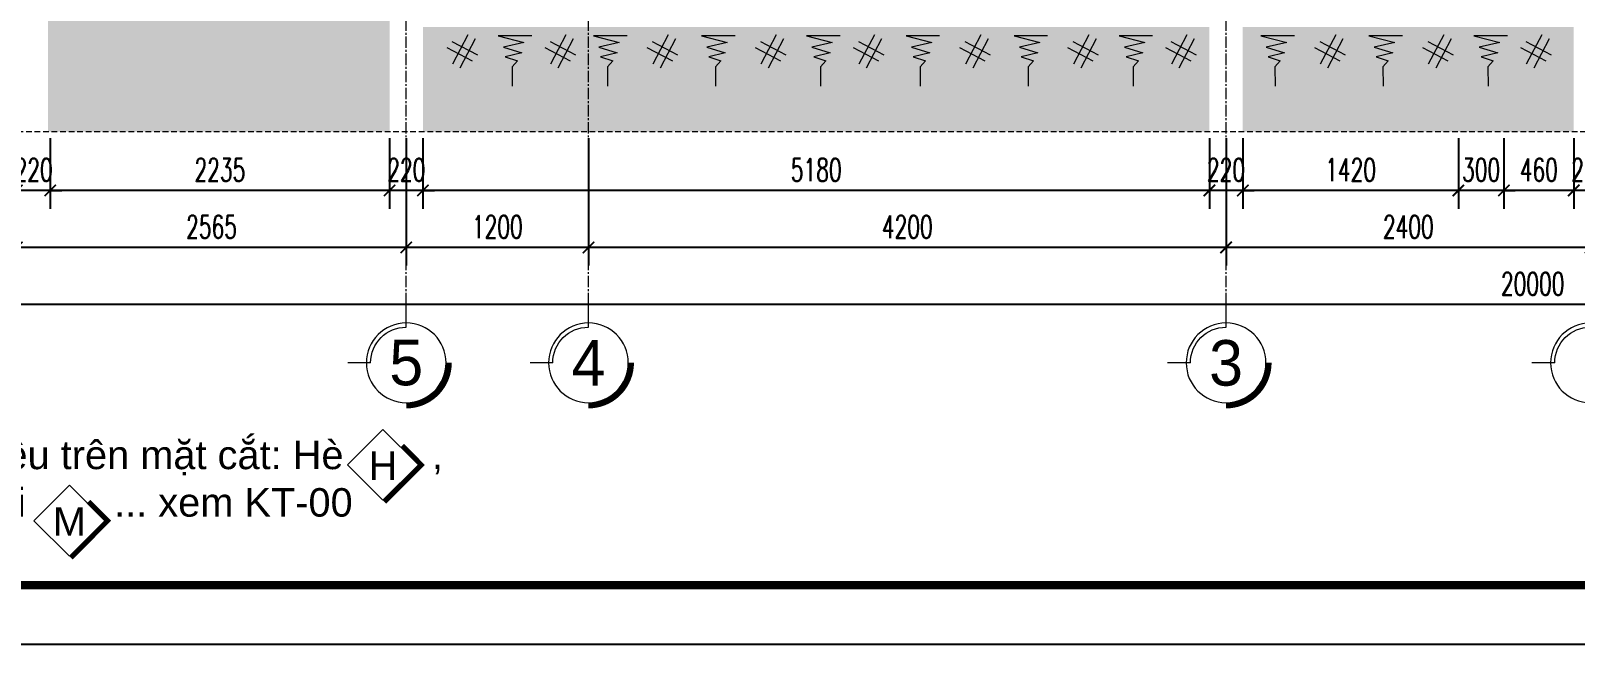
# Model space of a CAD drawing. Header units: millimetres. Extents: x -229618 to 2906, y -178063 to 96806.
# Drawn here: x -87119 to -76947, y -155647 to -151611 of the extents above; entities that cross this region are included whole.
import ezdxf
from ezdxf.enums import TextEntityAlignment as Align

# ---------------------------------------------------------------- set-up
doc = ezdxf.new("R2010")
doc.units = ezdxf.units.MM
doc.header["$LTSCALE"] = 200
doc.header["$MEASUREMENT"] = 0
doc.set_wipeout_variables(frame=1)
doc.header["$PDMODE"] = 3
doc.header["$PDSIZE"] = 50
doc.linetypes.add('CENTER2', pattern=[1.125, 0.75, -0.125, 0.125, -0.125])
doc.linetypes.add('DASHED2', pattern=[0.375, 0.25, -0.125])
doc.layers.get('0').update_dxf_attribs({"color": 95, "linetype": 'CONTINUOUS'})
doc.layers.get('DEFPOINTS').update_dxf_attribs({"linetype": 'CONTINUOUS'})
for name, color, linetype in [('DIM', 251, 'CONTINUOUS'), ('KHUNGTEN', 7, 'CONTINUOUS'), ('MANH', 9, 'CONTINUOUS'), ('TEXT', 33, 'CONTINUOUS')]:
    doc.layers.add(name, color=color, linetype=linetype)
for name, color, linetype, lineweight in [('hatch', 250, 'CONTINUOUS', 5), ('nho', 252, 'CONTINUOUS', 15), ('thay', 7, 'CONTINUOUS', 18), ('tim', 18, 'CENTER2', 9)]:
    doc.layers.add(name, color=color, linetype=linetype, lineweight=lineweight)
doc.layers.add('in', color=203, linetype='CONTINUOUS', lineweight=5, plot=False)
doc.styles.add('Aria H iso', font='Vharial_0.ttf')
doc.styles.add('CHU HOA Day', font='Vharial_0.ttf')
doc.styles.add('dam', font='Vhavanb_0.ttf', dxfattribs={"width": 0.9, "height": 450})
doc.styles.add('Scale', font='vnsimli.shx', dxfattribs={"width": 0.65, "bigfont": 'bigfont.shx'})
doc.dimstyles.new('Scale', dxfattribs={"dimscale": 75, "dimtxt": 2, "dimasz": 1, "dimexe": 1.6, "dimexo": 0, "dimgap": 0.8, "dimtad": 1, "dimdec": 0, "dimzin": 0, "dimdsep": 46, "dimtxsty": 'Scale', "dimblk": 'ARCHTICK', "dimcen": 0.1, "dimdle": 1, "dimclrd": 256, "dimclre": 256, "dimclrt": 3, "dimadec": 0, "dimazin": 0, "dimtfac": 1, "dimtdec": 0, "dimtix": 1, "dimtmove": 2, "dimatfit": 3, "dimldrblk": 'ARCHTICK', "dimfxl": 0, "dimtolj": 1, "dimtzin": 0, "dimarcsym": 0})

# ---------------------------------------------------------------- blocks, each defined once
blk = doc.blocks.new('_ArchTick')
at = {"color": 0, "linetype": 'ByBlock', "const_width": 0.15}
blk.add_lwpolyline([(-0.5, -0.5), (0.5, 0.5)], dxfattribs=at)
blk = doc.blocks.new('*D240')
at = {"layer": 'DEFPOINTS', "color": 0, "linetype": 'Continuous'}
for p in [(-79246, -152317), (-76846, -152317), (-79246, -153036)]:
    blk.add_point(p, dxfattribs=at)
at = {"layer": 'DIM', "linetype": 'Continuous', "lineweight": -2}
for p, q in [((-79246, -152317), (-79246, -153156)), ((-76846, -152317), (-76846, -153156)), ((-76771, -153036), (-79321, -153036))]:
    blk.add_line(p, q, dxfattribs=at)
at = {"layer": 'DIM', "linetype": 'Continuous', "lineweight": -2, "xscale": 75, "yscale": 75, "zscale": 75, "rotation": 180}
blk.add_blockref('_ArchTick', (-79246, -153036), dxfattribs=at)
at = {"layer": 'DIM', "linetype": 'Continuous', "lineweight": -2, "xscale": 75, "yscale": 75, "zscale": 75}
blk.add_blockref('_ArchTick', (-76846, -153036), dxfattribs=at)
at = {"layer": 'DIM', "color": 3, "linetype": 'Continuous', "insert": (-78046, -152901), "char_height": 150, "attachment_point": 5, "style": 'Scale'}
blk.add_mtext('\\A1;2400', dxfattribs=at)
blk = doc.blocks.new('*D241')
at = {"layer": 'DEFPOINTS', "color": 0, "linetype": 'Continuous'}
for p in [(-83446, -152317), (-79246, -152317), (-83446, -153036)]:
    blk.add_point(p, dxfattribs=at)
at = {"layer": 'DIM', "linetype": 'Continuous', "lineweight": -2}
for p, q in [((-83446, -152317), (-83446, -153156)), ((-79246, -152317), (-79246, -153156)), ((-79171, -153036), (-83521, -153036))]:
    blk.add_line(p, q, dxfattribs=at)
at = {"layer": 'DIM', "linetype": 'Continuous', "lineweight": -2, "xscale": 75, "yscale": 75, "zscale": 75, "rotation": 180}
blk.add_blockref('_ArchTick', (-83446, -153036), dxfattribs=at)
at = {"layer": 'DIM', "linetype": 'Continuous', "lineweight": -2, "xscale": 75, "yscale": 75, "zscale": 75}
blk.add_blockref('_ArchTick', (-79246, -153036), dxfattribs=at)
at = {"layer": 'DIM', "color": 3, "linetype": 'Continuous', "insert": (-81346, -152901), "char_height": 150, "attachment_point": 5, "style": 'Scale'}
blk.add_mtext('\\A1;4200', dxfattribs=at)
blk = doc.blocks.new('*D242')
at = {"layer": 'DEFPOINTS', "color": 0, "linetype": 'Continuous'}
for p in [(-84646, -152317), (-83446, -152317), (-84646, -153036)]:
    blk.add_point(p, dxfattribs=at)
at = {"layer": 'DIM', "linetype": 'Continuous', "lineweight": -2}
for p, q in [((-84646, -152317), (-84646, -153156)), ((-83446, -152317), (-83446, -153156)), ((-83371, -153036), (-84721, -153036))]:
    blk.add_line(p, q, dxfattribs=at)
at = {"layer": 'DIM', "linetype": 'Continuous', "lineweight": -2, "xscale": 75, "yscale": 75, "zscale": 75, "rotation": 180}
blk.add_blockref('_ArchTick', (-84646, -153036), dxfattribs=at)
at = {"layer": 'DIM', "linetype": 'Continuous', "lineweight": -2, "xscale": 75, "yscale": 75, "zscale": 75}
blk.add_blockref('_ArchTick', (-83446, -153036), dxfattribs=at)
at = {"layer": 'DIM', "color": 3, "linetype": 'Continuous', "insert": (-84046, -152901), "char_height": 150, "attachment_point": 5, "style": 'Scale'}
blk.add_mtext('\\A1;1200', dxfattribs=at)
blk = doc.blocks.new('*D243')
at = {"layer": 'DEFPOINTS', "color": 0, "linetype": 'Continuous'}
for p in [(-67226, -152317), (-87226, -152820), (-87226, -153411)]:
    blk.add_point(p, dxfattribs=at)
at = {"layer": 'DIM', "linetype": 'Continuous', "lineweight": -2}
for p, q in [((-67226, -152317), (-67226, -153531)), ((-87226, -152820), (-87226, -153531)), ((-67151, -153411), (-87301, -153411))]:
    blk.add_line(p, q, dxfattribs=at)
at = {"layer": 'DIM', "linetype": 'Continuous', "lineweight": -2, "xscale": 75, "yscale": 75, "zscale": 75, "rotation": 180}
blk.add_blockref('_ArchTick', (-87226, -153411), dxfattribs=at)
at = {"layer": 'DIM', "linetype": 'Continuous', "lineweight": -2, "xscale": 75, "yscale": 75, "zscale": 75}
blk.add_blockref('_ArchTick', (-67226, -153411), dxfattribs=at)
at = {"layer": 'DIM', "color": 3, "linetype": 'Continuous', "insert": (-77226, -153276), "char_height": 150, "attachment_point": 5, "style": 'Scale'}
blk.add_mtext('\\A1;20000', dxfattribs=at)
blk = doc.blocks.new('KhungA3')
at = {"layer": 'DEFPOINTS', "color": 8}
blk.add_lwpolyline([(-3.74, 3.81), (416.31, 3.81), (416.31, 300.81), (-3.74, 300.81)], close=True, dxfattribs=at)
at = {"layer": 'KHUNGTEN', "color": 4, "const_width": 0.724}
blk.add_lwpolyline([(7.54, 8.99), (411.13, 8.99), (411.13, 295.64), (7.54, 295.64)], close=True, dxfattribs=at)
blk = doc.blocks.new('tr')
at = {"layer": 'thay', "ltscale": 600}
for p, q in [((0, -200), (0, 0)), ((313, -513), (513, -513))]:
    blk.add_line(p, q, dxfattribs=at)
at = {"layer": 'thay', "ltscale": 600, "const_width": 50}
blk.add_lwpolyline([(-375, -513, 0.414214), (0, -888, 0.414214)], format="xyb", dxfattribs=at)
at = {"layer": 'thay', "ltscale": 600}
blk.add_circle((0, -513), 350, dxfattribs=at)
blk.add_arc((0, -513), 313, 0, 90, dxfattribs=at)
at = {"layer": 'TEXT', "linetype": 'Continuous', "style": 'Aria H iso'}
blk.add_attdef('A', text='', height=350, dxfattribs=at).set_placement((0, -671), align=Align.CENTER)
blk = doc.blocks.new('nendat')
at = {"layer": 'hatch', "linetype": 'Continuous'}
for p, q in [((7, 103), (109, -90)), ((-57, -30), (110, 58)), ((-41, 78), (60, -115)), ((-22, -70), (145, 17))]:
    blk.add_line(p, q, dxfattribs=at)
blk = doc.blocks.new('*D360')
at = {"layer": 'DEFPOINTS', "color": 0}
for p in [(-76956, -152317), (-76736, -152317), (-76956, -152661)]:
    blk.add_point(p, dxfattribs=at)
at = {"layer": 'DIM', "lineweight": -2}
for p, q in [((-76956, -152317), (-76956, -152781)), ((-76736, -152317), (-76736, -152781)), ((-76956, -152661), (-77031, -152661)), ((-76736, -152661), (-76956, -152661)), ((-76736, -152661), (-76661, -152661))]:
    blk.add_line(p, q, dxfattribs=at)
at = {"layer": 'DIM', "lineweight": -2, "xscale": 75, "yscale": 75, "zscale": 75}
blk.add_blockref('_ArchTick', (-76956, -152661), dxfattribs=at)
at = {"layer": 'DIM', "lineweight": -2, "xscale": 75, "yscale": 75, "zscale": 75, "rotation": 180}
blk.add_blockref('_ArchTick', (-76736, -152661), dxfattribs=at)
at = {"layer": 'DIM', "color": 3, "insert": (-76846, -152526), "char_height": 150, "attachment_point": 5, "style": 'Scale'}
blk.add_mtext('\\A1;220', dxfattribs=at)
blk = doc.blocks.new('*D361')
at = {"layer": 'DEFPOINTS', "color": 0}
for p in [(-77416, -152317), (-76956, -152317), (-77416, -152661)]:
    blk.add_point(p, dxfattribs=at)
at = {"layer": 'DIM', "lineweight": -2}
for p, q in [((-77416, -152317), (-77416, -152781)), ((-76956, -152317), (-76956, -152781)), ((-76881, -152661), (-77491, -152661))]:
    blk.add_line(p, q, dxfattribs=at)
at = {"layer": 'DIM', "lineweight": -2, "xscale": 75, "yscale": 75, "zscale": 75, "rotation": 180}
blk.add_blockref('_ArchTick', (-77416, -152661), dxfattribs=at)
at = {"layer": 'DIM', "lineweight": -2, "xscale": 75, "yscale": 75, "zscale": 75}
blk.add_blockref('_ArchTick', (-76956, -152661), dxfattribs=at)
at = {"layer": 'DIM', "color": 3, "insert": (-77186, -152526), "char_height": 150, "attachment_point": 5, "style": 'Scale'}
blk.add_mtext('\\A1;460', dxfattribs=at)
blk = doc.blocks.new('*D362')
at = {"layer": 'DEFPOINTS', "color": 0}
for p in [(-77716, -152317), (-77416, -152317), (-77716, -152661)]:
    blk.add_point(p, dxfattribs=at)
at = {"layer": 'DIM', "lineweight": -2}
for p, q in [((-77716, -152317), (-77716, -152781)), ((-77416, -152317), (-77416, -152781)), ((-77716, -152661), (-77791, -152661)), ((-77416, -152661), (-77716, -152661)), ((-77416, -152661), (-77341, -152661))]:
    blk.add_line(p, q, dxfattribs=at)
at = {"layer": 'DIM', "lineweight": -2, "xscale": 75, "yscale": 75, "zscale": 75}
blk.add_blockref('_ArchTick', (-77716, -152661), dxfattribs=at)
at = {"layer": 'DIM', "lineweight": -2, "xscale": 75, "yscale": 75, "zscale": 75, "rotation": 180}
blk.add_blockref('_ArchTick', (-77416, -152661), dxfattribs=at)
at = {"layer": 'DIM', "color": 3, "insert": (-77566, -152526), "char_height": 150, "attachment_point": 5, "style": 'Scale'}
blk.add_mtext('\\A1;300', dxfattribs=at)
blk = doc.blocks.new('*D363')
at = {"layer": 'DEFPOINTS', "color": 0}
for p in [(-79136, -152317), (-77716, -152317), (-79136, -152661)]:
    blk.add_point(p, dxfattribs=at)
at = {"layer": 'DIM', "lineweight": -2}
for p, q in [((-79136, -152317), (-79136, -152781)), ((-77716, -152317), (-77716, -152781)), ((-77641, -152661), (-79211, -152661))]:
    blk.add_line(p, q, dxfattribs=at)
at = {"layer": 'DIM', "lineweight": -2, "xscale": 75, "yscale": 75, "zscale": 75, "rotation": 180}
blk.add_blockref('_ArchTick', (-79136, -152661), dxfattribs=at)
at = {"layer": 'DIM', "lineweight": -2, "xscale": 75, "yscale": 75, "zscale": 75}
blk.add_blockref('_ArchTick', (-77716, -152661), dxfattribs=at)
at = {"layer": 'DIM', "color": 3, "insert": (-78426, -152526), "char_height": 150, "attachment_point": 5, "style": 'Scale'}
blk.add_mtext('\\A1;1420', dxfattribs=at)
blk = doc.blocks.new('*D364')
at = {"layer": 'DEFPOINTS', "color": 0}
for p in [(-79356, -152317), (-79136, -152317), (-79356, -152661)]:
    blk.add_point(p, dxfattribs=at)
at = {"layer": 'DIM', "lineweight": -2}
for p, q in [((-79356, -152317), (-79356, -152781)), ((-79136, -152317), (-79136, -152781)), ((-79356, -152661), (-79431, -152661)), ((-79136, -152661), (-79356, -152661)), ((-79136, -152661), (-79061, -152661))]:
    blk.add_line(p, q, dxfattribs=at)
at = {"layer": 'DIM', "lineweight": -2, "xscale": 75, "yscale": 75, "zscale": 75}
blk.add_blockref('_ArchTick', (-79356, -152661), dxfattribs=at)
at = {"layer": 'DIM', "lineweight": -2, "xscale": 75, "yscale": 75, "zscale": 75, "rotation": 180}
blk.add_blockref('_ArchTick', (-79136, -152661), dxfattribs=at)
at = {"layer": 'DIM', "color": 3, "insert": (-79246, -152526), "char_height": 150, "attachment_point": 5, "style": 'Scale'}
blk.add_mtext('\\A1;220', dxfattribs=at)
blk = doc.blocks.new('*D365')
at = {"layer": 'DEFPOINTS', "color": 0}
for p in [(-84536, -152317), (-79356, -152317), (-84536, -152661)]:
    blk.add_point(p, dxfattribs=at)
at = {"layer": 'DIM', "lineweight": -2}
for p, q in [((-84536, -152317), (-84536, -152781)), ((-79356, -152317), (-79356, -152781)), ((-79281, -152661), (-84611, -152661))]:
    blk.add_line(p, q, dxfattribs=at)
at = {"layer": 'DIM', "lineweight": -2, "xscale": 75, "yscale": 75, "zscale": 75, "rotation": 180}
blk.add_blockref('_ArchTick', (-84536, -152661), dxfattribs=at)
at = {"layer": 'DIM', "lineweight": -2, "xscale": 75, "yscale": 75, "zscale": 75}
blk.add_blockref('_ArchTick', (-79356, -152661), dxfattribs=at)
at = {"layer": 'DIM', "color": 3, "insert": (-81946, -152526), "char_height": 150, "attachment_point": 5, "style": 'Scale'}
blk.add_mtext('\\A1;5180', dxfattribs=at)
blk = doc.blocks.new('*D366')
at = {"layer": 'DEFPOINTS', "color": 0}
for p in [(-84756, -152317), (-84536, -152317), (-84756, -152661)]:
    blk.add_point(p, dxfattribs=at)
at = {"layer": 'DIM', "lineweight": -2}
for p, q in [((-84756, -152317), (-84756, -152781)), ((-84536, -152317), (-84536, -152781)), ((-84756, -152661), (-84831, -152661)), ((-84536, -152661), (-84756, -152661)), ((-84536, -152661), (-84461, -152661))]:
    blk.add_line(p, q, dxfattribs=at)
at = {"layer": 'DIM', "lineweight": -2, "xscale": 75, "yscale": 75, "zscale": 75}
blk.add_blockref('_ArchTick', (-84756, -152661), dxfattribs=at)
at = {"layer": 'DIM', "lineweight": -2, "xscale": 75, "yscale": 75, "zscale": 75, "rotation": 180}
blk.add_blockref('_ArchTick', (-84536, -152661), dxfattribs=at)
at = {"layer": 'DIM', "color": 3, "insert": (-84646, -152526), "char_height": 150, "attachment_point": 5, "style": 'Scale'}
blk.add_mtext('\\A1;220', dxfattribs=at)
blk = doc.blocks.new('*D367')
at = {"layer": 'DEFPOINTS', "color": 0}
for p in [(-86991, -152317), (-84756, -152317), (-86991, -152661)]:
    blk.add_point(p, dxfattribs=at)
at = {"layer": 'DIM', "lineweight": -2}
for p, q in [((-86991, -152317), (-86991, -152781)), ((-84756, -152317), (-84756, -152781)), ((-84681, -152661), (-87066, -152661))]:
    blk.add_line(p, q, dxfattribs=at)
at = {"layer": 'DIM', "lineweight": -2, "xscale": 75, "yscale": 75, "zscale": 75, "rotation": 180}
blk.add_blockref('_ArchTick', (-86991, -152661), dxfattribs=at)
at = {"layer": 'DIM', "lineweight": -2, "xscale": 75, "yscale": 75, "zscale": 75}
blk.add_blockref('_ArchTick', (-84756, -152661), dxfattribs=at)
at = {"layer": 'DIM', "color": 3, "insert": (-85874, -152526), "char_height": 150, "attachment_point": 5, "style": 'Scale'}
blk.add_mtext('\\A1;2235', dxfattribs=at)
blk = doc.blocks.new('*D368')
at = {"layer": 'DEFPOINTS', "color": 0}
for p in [(-87211, -152317), (-86991, -152317), (-87211, -152661)]:
    blk.add_point(p, dxfattribs=at)
at = {"layer": 'DIM', "lineweight": -2}
for p, q in [((-87211, -152317), (-87211, -152781)), ((-86991, -152317), (-86991, -152781)), ((-87211, -152661), (-87286, -152661)), ((-86991, -152661), (-87211, -152661)), ((-86991, -152661), (-86916, -152661))]:
    blk.add_line(p, q, dxfattribs=at)
at = {"layer": 'DIM', "lineweight": -2, "xscale": 75, "yscale": 75, "zscale": 75}
blk.add_blockref('_ArchTick', (-87211, -152661), dxfattribs=at)
at = {"layer": 'DIM', "lineweight": -2, "xscale": 75, "yscale": 75, "zscale": 75, "rotation": 180}
blk.add_blockref('_ArchTick', (-86991, -152661), dxfattribs=at)
at = {"layer": 'DIM', "color": 3, "insert": (-87101, -152526), "char_height": 150, "attachment_point": 5, "style": 'Scale'}
blk.add_mtext('\\A1;220', dxfattribs=at)
blk = doc.blocks.new('*D369')
at = {"layer": 'DEFPOINTS', "color": 0}
for p in [(-84646, -152317), (-87211, -152781), (-87211, -153036)]:
    blk.add_point(p, dxfattribs=at)
at = {"layer": 'DIM', "lineweight": -2}
for p, q in [((-84646, -152317), (-84646, -153156)), ((-87211, -152781), (-87211, -153156)), ((-84571, -153036), (-87286, -153036))]:
    blk.add_line(p, q, dxfattribs=at)
at = {"layer": 'DIM', "lineweight": -2, "xscale": 75, "yscale": 75, "zscale": 75, "rotation": 180}
blk.add_blockref('_ArchTick', (-87211, -153036), dxfattribs=at)
at = {"layer": 'DIM', "lineweight": -2, "xscale": 75, "yscale": 75, "zscale": 75}
blk.add_blockref('_ArchTick', (-84646, -153036), dxfattribs=at)
at = {"layer": 'DIM', "color": 3, "insert": (-85929, -152901), "char_height": 150, "attachment_point": 5, "style": 'Scale'}
blk.add_mtext('\\A1;2565', dxfattribs=at)

msp = doc.modelspace()

# ---------------------------------------------------------------- hatches: boundary and pattern name
at = {"layer": 'hatch', "linetype": 'Continuous'}
h = msp.add_hatch(dxfattribs=at)
h.set_pattern_fill('AR-CONC', color=256, scale=50, style=0)
h.set_pattern_definition([(50, (-118834.6, -152492.57), (358.6301, -31.376), [37.5, -412.5]), (355, (-118834.6, -152492.57), (-69.3757, 376.096), [30, -330]), (100.4514, (-118804.7, -152495.2), (289.2547, 344.7198), [31.87, -350.571]), (46.1842, (-118834.6, -152392.57), (533.6205, -82.7595), [56.25, -618.75]), (96.6356, (-118790.1, -152399.47), (467.3314, 487.059), [47.805, -525.8565]), (351.1842, (-118834.6, -152392.57), (467.331, 487.0593), [45, -495]), (21, (-118784.6, -152417.57), (298.4535, -201.3094), [37.5, -412.5]), (326, (-118784.6, -152417.57), (121.6577, 362.575), [30, -330]), (71.4514, (-118759.72, -152434.35), (420.1113, 161.2652), [31.87, -350.571]), (37.5, (-118834.59, -152492.57), (6.07993, 166.44693), [0, -326, 0, -335, 0, -331.25]), (7.5, (-118834.6, -152492.57), (131.53477, 197.20586), [0, -191, 0, -318.5, 0, -126.25]), (327.5, (-118946.1, -152492.57), (266.91122, -11.27744), [0, -125, 0, -390, 0, -517.5]), (317.5, (-118996.1, -152492.57), (291.5931, 50.0525), [0, -162.5, 0, -259, 0, -367.5])])
h.paths.add_polyline_path([(-87006.3, -151104.9), (-85575.4, -151104.9), (-85555.7, -151115.2), (-85579.9, -151161.2), (-85531.8, -151186.5), (-85488.9, -151104.9), (-85261.2, -151104.9), (-85261.2, -151114.2), (-85280.4, -151118.5), (-85261.2, -151124.5), (-85261.2, -151180.5), (-85268.4, -151182.2), (-85261.2, -151184.5), (-85261.2, -151180.5), (-85159.5, -151156.2), (-85261.2, -151124.5), (-85261.2, -151114.2), (-85219.7, -151104.9), (-84929.8, -151104.9), (-84910.1, -151115.2), (-84934.3, -151161.2), (-84886.2, -151186.5), (-84843.3, -151104.9), (-84756.3, -151104.9), (-84756.3, -152274.9), (-87006.3, -152274.9)])
h.paths.add_polyline_path([(-87006.3, -150984.9), (-85288.7, -150984.9), (-85288.7, -151043.2), (-85315.8, -151043.2), (-85288.7, -151050.4), (-85288.7, -151104.9), (-87006.3, -151104.9), (-87006.3, -151084.9)])
h.paths.add_polyline_path([(-66098.9, -151761.2), (-66050.8, -151786.5), (-66026.6, -151740.4), (-66074.7, -151715.2)], flags=16)
h.paths.add_polyline_path([(-65181.6, -151786.5), (-65157.4, -151740.4), (-65205.5, -151715.2), (-65229.7, -151761.2)], flags=16)
h.paths.add_polyline_path([(-64396, -151786.5), (-64371.8, -151740.4), (-64419.9, -151715.2), (-64444.1, -151761.2)], flags=16)
h.paths.add_polyline_path([(-63595.3, -151786.5), (-63571.1, -151740.4), (-63619.2, -151715.2), (-63643.4, -151761.2)], flags=16)
h.paths.add_polyline_path([(-71336.3, -151584.9), (-67446.3, -151584.9), (-67446.3, -151684.9), (-67446.3, -152274.9), (-71336.3, -152274.9)])
h.paths.add_polyline_path([(-67929.4, -151740.4), (-67977.5, -151715.2), (-68001.7, -151761.2), (-67953.5, -151786.5)], flags=16)
h.paths.add_polyline_path([(-68846.7, -151715.2), (-68870.8, -151761.2), (-68822.7, -151786.5), (-68798.6, -151740.4)], flags=16)
h.paths.add_polyline_path([(-69608, -151715.2), (-69632.2, -151761.2), (-69584, -151786.5), (-69559.9, -151740.4)], flags=16)
h.paths.add_polyline_path([(-70393.6, -151715.2), (-70417.8, -151761.2), (-70369.6, -151786.5), (-70345.5, -151740.4)], flags=16)
h.paths.add_polyline_path([(-71179.5, -151715.2), (-71203.7, -151761.2), (-71155.6, -151786.5), (-71131.4, -151740.4)], flags=16)
h.paths.add_polyline_path([(-85261.2, -150984.9), (-84756.3, -150984.9), (-84756.3, -151104.9), (-85219.7, -151104.9), (-85145.9, -151088.3), (-85261.2, -151057.7)])
h.paths.add_polyline_path([(-85288.7, -150984.9), (-85261.2, -150984.9), (-85261.2, -151043.2), (-85288.7, -151043.2)])
h.paths.add_polyline_path([(-85288.7, -151043.2), (-85261.2, -151043.2), (-85261.2, -151057.7), (-85288.7, -151050.4)])
h.paths.add_polyline_path([(-85288.7, -151050.4), (-85261.2, -151057.7), (-85261.2, -151104.9), (-85288.7, -151104.9)])
h.paths.add_polyline_path([(-76736.3, -151584.9), (-71556.3, -151584.9), (-71556.3, -152274.9), (-76736.3, -152274.9)])
h.paths.add_polyline_path([(-79136.3, -151584.9), (-76956.3, -151584.9), (-76956.3, -152274.9), (-79136.3, -152274.9)])
h.paths.add_polyline_path([(-83446.3, -151584.9), (-79356.3, -151584.9), (-79356.3, -152274.9), (-83446.3, -152274.9)])
h.paths.add_polyline_path([(-84536.3, -151584.9), (-83446.3, -151584.9), (-83446.3, -152274.9), (-84536.3, -152274.9)])
h.paths.add_polyline_path([(-85891.6, -151033.4), (-85891.6, -150726.3), (-86116.6, -150726.3), (-86116.6, -151033.4)], flags=9)
h.paths.add_polyline_path([(-90757.5, -152274.9), (-87211.3, -152274.9), (-87211.3, -151584.9), (-90757.5, -151584.9)])
h.paths.add_polyline_path([(-63938.4, -152274.9), (-63938.4, -151634.9), (-67226.3, -151634.9), (-67226.3, -151697.1), (-67143.8, -151740.4), (-67167.9, -151786.5), (-67216.1, -151761.2), (-67226.3, -151780.8), (-67226.3, -152274.9)])

# ---------------------------------------------------------------- linework, layer by layer
at = {"layer": 'hatch', "color": 251, "linetype": 'DASHED2', "ltscale": 0.75}
msp.add_line((-63938.4, -152274.9), (-90757.5, -152274.9), dxfattribs=at)
at = {"layer": 'in', "linetype": 'Continuous'}
msp.add_lwpolyline([(-91603.5, -155646.6), (-60100.3, -155646.6), (-60100.3, -133371.6), (-91603.5, -133371.6)], close=True, dxfattribs=at)
at = {"layer": 'nho', "linetype": 'Continuous'}
for points in [[(-83819.8, -151643.2), (-84041, -151643.2), (-83871.1, -151688.3), (-84005.6, -151718.5), (-83884.7, -151756.2), (-83993.7, -151782.2), (-83913.6, -151807.7), (-83948.8, -151847.7), (-83947.8, -151974.7)], [(-83192, -151643.2), (-83413.2, -151643.2), (-83243.3, -151688.3), (-83377.8, -151718.5), (-83256.9, -151756.2), (-83365.8, -151782.2), (-83285.7, -151807.7), (-83321, -151847.7), (-83320, -151974.7)], [(-82480.2, -151643.2), (-82701.5, -151643.2), (-82531.6, -151688.3), (-82666.1, -151718.5), (-82545.2, -151756.2), (-82654.1, -151782.2), (-82574, -151807.7), (-82609.3, -151847.7), (-82608.2, -151974.7)], [(-81788.6, -151643.2), (-82009.8, -151643.2), (-81839.9, -151688.3), (-81974.4, -151718.5), (-81853.5, -151756.2), (-81962.4, -151782.2), (-81882.3, -151807.7), (-81917.6, -151847.7), (-81916.6, -151974.7)], [(-81133.2, -151643.2), (-81354.4, -151643.2), (-81184.6, -151688.3), (-81319, -151718.5), (-81198.1, -151756.2), (-81307.1, -151782.2), (-81227, -151807.7), (-81262.2, -151847.7), (-81261.2, -151974.7)], [(-80421.5, -151643.2), (-80642.7, -151643.2), (-80472.8, -151688.3), (-80607.3, -151718.5), (-80486.4, -151756.2), (-80595.3, -151782.2), (-80515.2, -151807.7), (-80550.5, -151847.7), (-80549.5, -151974.7)], [(-79729.8, -151643.2), (-79951, -151643.2), (-79781.1, -151688.3), (-79915.6, -151718.5), (-79794.7, -151756.2), (-79903.7, -151782.2), (-79823.6, -151807.7), (-79858.8, -151847.7), (-79857.8, -151974.7)], [(-78795.6, -151643.2), (-79016.8, -151643.2), (-78847, -151688.3), (-78981.5, -151718.5), (-78860.5, -151756.2), (-78969.5, -151782.2), (-78889.4, -151807.7), (-78924.6, -151847.7), (-78923.6, -151974.7)], [(-78083.9, -151643.2), (-78305.1, -151643.2), (-78135.2, -151688.3), (-78269.7, -151718.5), (-78148.8, -151756.2), (-78257.8, -151782.2), (-78177.6, -151807.7), (-78212.9, -151847.7), (-78211.9, -151974.7)], [(-77392.2, -151643.2), (-77613.4, -151643.2), (-77443.5, -151688.3), (-77578, -151718.5), (-77457.1, -151756.2), (-77566.1, -151782.2), (-77486, -151807.7), (-77521.2, -151847.7), (-77520.2, -151974.7)]]:
    msp.add_lwpolyline(points, dxfattribs=at)
at = {"layer": 'tim', "ltscale": 0.5}
for p, q in [((-84646.3, -153410.8), (-84646.3, -139004.9)), ((-83446.3, -153410.8), (-83446.3, -139004.9)), ((-79246.3, -153410.8), (-79246.3, -139004.9))]:
    msp.add_line(p, q, dxfattribs=at)

# ---------------------------------------------------------------- block references
at = {"layer": 'hatch', "linetype": 'Continuous', "xscale": -1}
for p in [(-84232.8, -151740.4), (-83587.2, -151740.4), (-82913.3, -151740.4), (-82201.6, -151740.4), (-81556, -151740.4), (-80854.6, -151740.4), (-80142.8, -151740.4), (-79497.2, -151740.4), (-78517, -151740.4), (-77805.2, -151740.4), (-77159.6, -151740.4)]:
    msp.add_blockref('nendat', p, dxfattribs=at)
at = {"layer": 'KHUNGTEN', "xscale": 75, "yscale": 75, "zscale": 75.00000000000009}
msp.add_blockref('KhungA3', (-91323.2, -155932.6), dxfattribs=at)
at = {"layer": 'MANH', "xscale": -0.75, "yscale": 0.75, "zscale": 0.75}
for p in [(-84646.3, -153410.8), (-83446.3, -153410.8), (-79246.3, -153410.8), (-76846.3, -153410.8)]:
    msp.add_blockref('tr', p, dxfattribs=at)

# ---------------------------------------------------------------- texts
at = {"layer": 'TEXT', "linetype": 'Continuous', "style": 'dam'}
for s, p in [('5', (-84646.3, -153795.7)), ('4', (-83446.3, -153795.7)), ('3', (-79246.3, -153795.7))]:
    msp.add_text(s, height=300, dxfattribs=at).set_placement(p, align=Align.MIDDLE)

# ---------------------------------------------------------------- dimensions: what is measured, and where the dimension line sits
at = {"layer": 'DIM', "linetype": 'Continuous'}
for base, p1, p2, picture, middle in [((-87226.3, -153410.8), (-67226.3, -152316.7), (-87226.3, -152820), '*D243', (-77226.3, -153275.8)), ((-84646.3, -153035.8), (-83446.3, -152316.7), (-84646.3, -152316.7), '*D242', (-84046.3, -152900.8)), ((-83446.3, -153035.8), (-79246.3, -152316.7), (-83446.3, -152316.7), '*D241', (-81346.3, -152900.8)), ((-79246.3, -153035.8), (-76846.3, -152316.7), (-79246.3, -152316.7), '*D240', (-78046.3, -152900.8))]:
    dim = msp.add_linear_dim(base=base, p1=p1, p2=p2, angle=180, dimstyle='Scale', dxfattribs=at)
    dim.commit()
    dim.dimension.update_dxf_attribs({"geometry": picture, "text_midpoint": middle})
at = {"layer": 'DIM'}
for base, p1, p2, picture, middle in [((-87211.3, -152660.8), (-86991.3, -152316.7), (-87211.3, -152316.7), '*D368', (-87101.3, -152525.8)), ((-87211.3, -153035.8), (-84646.3, -152316.7), (-87211.3, -152780.8), '*D369', (-85928.8, -152900.8)), ((-86991.3, -152660.8), (-84756.3, -152316.7), (-86991.3, -152316.7), '*D367', (-85873.8, -152525.8)), ((-84756.3, -152660.8), (-84536.3, -152316.7), (-84756.3, -152316.7), '*D366', (-84646.3, -152525.8)), ((-84536.3, -152660.8), (-79356.3, -152316.7), (-84536.3, -152316.7), '*D365', (-81946.3, -152525.8)), ((-79356.3, -152660.8), (-79136.3, -152316.7), (-79356.3, -152316.7), '*D364', (-79246.3, -152525.8)), ((-79136.3, -152660.8), (-77716.3, -152316.7), (-79136.3, -152316.7), '*D363', (-78426.3, -152525.8)), ((-77716.3, -152660.8), (-77416.3, -152316.7), (-77716.3, -152316.7), '*D362', (-77566.3, -152525.8)), ((-77416.3, -152660.8), (-76956.3, -152316.7), (-77416.3, -152316.7), '*D361', (-77186.3, -152525.8)), ((-76956.3, -152660.8), (-76736.3, -152316.7), (-76956.3, -152316.7), '*D360', (-76846.3, -152525.8))]:
    dim = msp.add_linear_dim(base=base, p1=p1, p2=p2, angle=180, dimstyle='Scale', dxfattribs=at)
    dim.commit()
    dim.dimension.update_dxf_attribs({"geometry": picture, "text_midpoint": middle})

# ---------------------------------------------------------------- next in the draw order: wipeouts: each hides what was drawn before it
at = {"linetype": 'Continuous'}
msp.add_wipeout([(-86865.1, -154601.3), (-87098.4, -154834.6), (-86865.1, -155068), (-86631.7, -154834.6)], dxfattribs=at).dxf.layer = 'DIM'

# ---------------------------------------------------------------- next in the draw order: linework, layer by layer
at = {"layer": 'thay', "color": 15, "linetype": 'Continuous'}
msp.add_lwpolyline([(-86865.1, -155068), (-86631.7, -154834.6), (-86865.1, -154601.3), (-87098.4, -154834.6)], close=True, dxfattribs=at)
at = {"layer": 'thay', "color": 1, "linetype": 'Continuous', "const_width": 30}
msp.add_lwpolyline([(-86854.5, -155078.6), (-86610.5, -154834.6), (-86737.8, -154707.3)], dxfattribs=at)

# ---------------------------------------------------------------- next in the draw order: texts
at = {"layer": 'TEXT', "insert": (-90577.6, -153870.3), "char_height": 150.401, "width": 6207.617, "attachment_point": 1, "style": 'Aria H iso'}
msp.add_mtext('{\\H1.745x;ghi chó: \\P\\f.VnArial|b0|i0|c0|p34;\\H0.7143x;^ICÊu T¹o C¸c Líp vËt liÖu trªn mÆt c¾t: HÌ        , \\P^INÒn        , Sµn        , M¸i        ... xem KT-00}', dxfattribs=at)
at = {"layer": 'TEXT', "style": 'CHU HOA Day'}
msp.add_attdef('M', text='01', height=187.5, dxfattribs=at).set_placement((-86865.1, -154839.9), align=Align.MIDDLE)

# ---------------------------------------------------------------- next in the draw order: wipeouts: each hides what was drawn before it
at = {"linetype": 'Continuous'}
msp.add_wipeout([(-84799.7, -154233.6), (-85033, -154466.9), (-84799.7, -154700.3), (-84566.3, -154466.9)], dxfattribs=at).dxf.layer = 'DIM'

# ---------------------------------------------------------------- next in the draw order: linework, layer by layer
at = {"layer": 'thay', "color": 15, "linetype": 'Continuous'}
msp.add_lwpolyline([(-84799.7, -154700.3), (-84566.3, -154466.9), (-84799.7, -154233.6), (-85033, -154466.9)], close=True, dxfattribs=at)
at = {"layer": 'thay', "color": 1, "linetype": 'Continuous', "const_width": 30}
msp.add_lwpolyline([(-84789.1, -154710.9), (-84545.1, -154466.9), (-84672.4, -154339.6)], dxfattribs=at)

# ---------------------------------------------------------------- next in the draw order: texts
at = {"layer": 'TEXT', "style": 'CHU HOA Day'}
msp.add_attdef('H', text='01', height=187.5, dxfattribs=at).set_placement((-84799.7, -154472.2), align=Align.MIDDLE)

doc.saveas('drawing.dxf')
